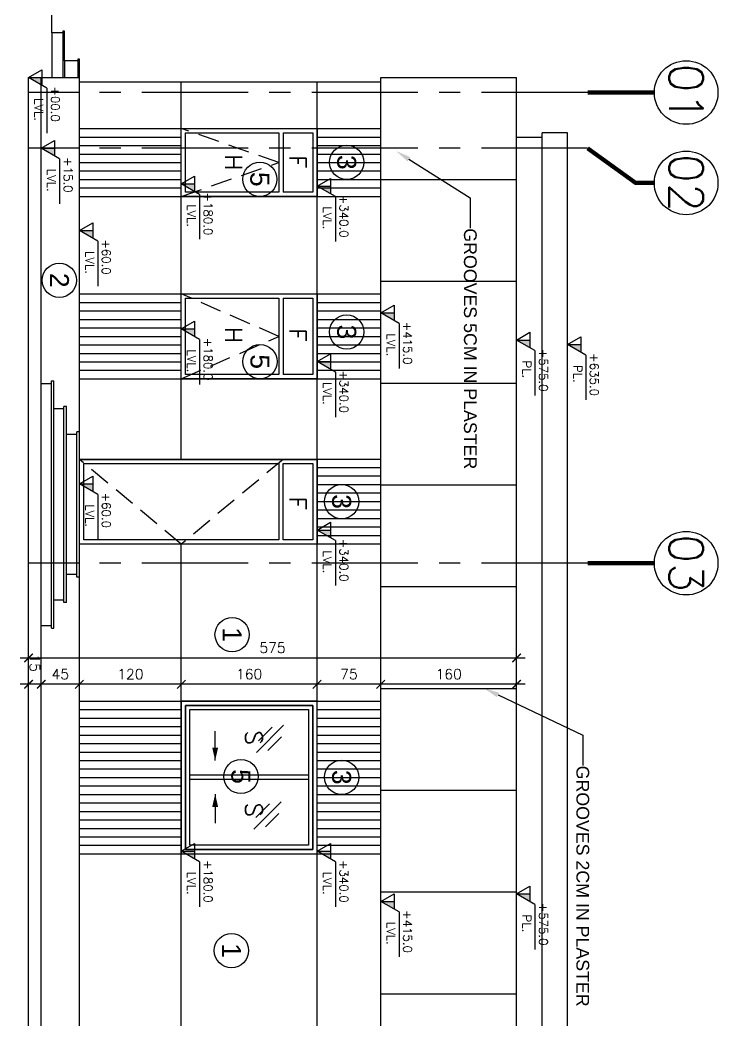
# Model space of a CAD drawing. Header units: centimetres. Extents: x -3287 to 4304, y -2406 to 3974.
# Drawn here: x -3287 to -2465, y 1601 to 2781 of the extents above; entities that cross this region are included whole.
import ezdxf
from ezdxf import colors
from ezdxf.entities.mleader import LeaderData, LeaderLine
from ezdxf.enums import TextEntityAlignment as Align
from ezdxf.math import Vec2, Vec3

# ---------------------------------------------------------------- set-up
doc = ezdxf.new("R2010")
doc.units = ezdxf.units.CM
doc.header["$LTSCALE"] = 100
doc.header["$MEASUREMENT"] = 0
doc.header["$PDMODE"] = 35
doc.linetypes.add('GRID$0$XREF GRID$0$GRIDS$0$CENTER', pattern=[2, 1.25, -0.25, 0.25, -0.25])
doc.linetypes.add('HIDDEN', pattern=[0.375, 0.25, -0.125])
for name, color, linetype in [('ARROW INDICATOR', 4, 'Continuous'), ('DIM-IN', 1, 'Continuous'), ('ELEVATION', 1, 'Continuous'), ('HATCH', 8, 'Continuous'), ('LVL', 2, 'Continuous'), ('STAIRS', 4, 'Continuous'), ('TEXT', 3, 'Continuous'), ('WALL-01', 7, 'Continuous'), ('WALL-02', 3, 'Continuous'), ('WALL-03', 2, 'Continuous'), ('WINDOW', 1, 'Continuous'), ('WINDOWS', 1, 'Continuous'), ('XREF GRID', 11, 'GRID$0$XREF GRID$0$GRIDS$0$CENTER')]:
    doc.layers.add(name, color=color, linetype=linetype)
doc.styles.add('$0$ROMANS', font='romans')
doc.styles.add('ART', font='arial.ttf')
doc.styles.add('ART-PS-1', font='arial.ttf', dxfattribs={"height": 20})
doc.styles.add('DIMA', font='romans.shx', dxfattribs={"width": 0.8})
doc.styles.add('GRID$0$XREF GRID$0$GRIDS$0$18', font='romans.shx', dxfattribs={"width": 0.85, "height": 15})
doc.styles.add('ROMANS', font='romans')
doc.dimstyles.new('AS-17-100', dxfattribs={"dimtxt": 12, "dimasz": 10, "dimexe": 10, "dimexo": 10, "dimgap": 6, "dimtad": 1, "dimtoh": 1, "dimdec": 0, "dimdsep": 46, "dimtxsty": 'ROMANS', "dimblk1": 'ARCHTICK', "dimblk2": 'ARCHTICK', "dimsah": 1, "dimcen": 25, "dimdle": 10, "dimclrd": 1, "dimclre": 1, "dimclrt": 2, "dimadec": 0, "dimazin": 0, "dimtfac": 1, "dimtdec": 0, "dimtofl": 0, "dimtmove": 2, "dimatfit": 3, "dimldrblk": 'ARCHTICK', "dimfxl": 1, "dimtolj": 1, "dimtzin": 0, "dimarcsym": 0})

# ---------------------------------------------------------------- blocks, each defined once
blk = doc.blocks.new('W03')
at = {"layer": 'WINDOW', "color": 8}
for p, q in [((-1782.2, -661.4, 0), (-1750.1, -693.4, 0)), ((-1752.5, -679.8, 0), (-1768.6, -663.8, 0)), ((-1691.9, -664.4, 0), (-1659.8, -696.5, 0)), ((-1662.3, -682.8, 0), (-1678.3, -666.8, 0)), ((-1779.8, -675, 0), (-1763.8, -691, 0)), ((-1689.5, -678, 0), (-1673.5, -694.1, 0))]:
    blk.add_line(p, q, dxfattribs=at)
at = {"layer": 'WINDOWS', "linetype": 'ByBlock', "elevation": 0}
for points in [[(-1810.7, -781.9), (-1630.7, -781.9), (-1630.7, -621.9), (-1810.7, -621.9)], [(-1805.7, -776.9), (-1635.7, -776.9), (-1635.7, -626.9), (-1805.7, -626.9)], [(-1805.7, -626.9), (-1635.7, -626.9), (-1635.7, -776.9), (-1805.7, -776.9)], [(-1800.7, -631.9), (-1640.7, -631.9), (-1640.7, -771.9), (-1800.7, -771.9)]]:
    blk.add_lwpolyline(points, close=True, dxfattribs=at)
for points in [[(-1723.2, -631.9), (-1723.2, -771.9)], [(-1718.2, -631.9), (-1718.2, -771.9)]]:
    blk.add_lwpolyline(points, dxfattribs=at)
blk = doc.blocks.new('W04')
at = {"layer": 'WINDOWS', "elevation": 0}
for points in [[(-1415.4, -51.9), (-1415.4, -11.9), (-1335.4, -11.9), (-1335.4, -51.9)], [(-1410.4, -51.9), (-1410.4, -16.9), (-1340.4, -16.9), (-1340.4, -51.9)], [(-1335.4, -51.9), (-1335.4, -171.9), (-1415.4, -171.9), (-1415.4, -51.9)], [(-1410.4, -51.9), (-1340.4, -51.9)]]:
    blk.add_lwpolyline(points, dxfattribs=at)
blk.add_lwpolyline([(-1410.4, -56.9), (-1340.4, -56.9), (-1340.4, -166.9), (-1410.4, -166.9)], close=True, dxfattribs=at)
blk = doc.blocks.new('LEVEL- ELEV-1')
blk.add_hatch(color=256).paths.add_polyline_path([(0.16, 0.277), (0, 0.277), (0, 0)])
for p, q in [((0, 0), (-0.16, 0.277)), ((-0.16, 0.277), (0.16, 0.277)), ((0.22, 0.381), (0, 0)), ((0, 0), (0, 0.277)), ((0.22, 0.381), (1.155, 0.381))]:
    blk.add_line(p, q)
blk = doc.blocks.new('LEVEL- ELEV')
at = {"xscale": 0.8999999999999986, "yscale": 0.8999999999999986, "zscale": 0.8999999999999986}
blk.add_blockref('LEVEL- ELEV-1', (0, 0), dxfattribs=at)
at = {"style": 'DIMA'}
for tag, p in [('+XX.XX', (0.156, 0.421)), ('FFL.', (0.383, 0.11))]:
    blk.add_attdef(tag, p, '', height=0.162, dxfattribs=at)
blk = doc.blocks.new('A$C1f89f3c6')
at = {"layer": 'ARROW INDICATOR'}
blk.add_lwpolyline([(0, -17.2), (0, 17.2)], dxfattribs=at)
blk.add_lwpolyline([(0, -17.2), (0, 17.2)], dxfattribs=at)
blk.add_lwpolyline([(0, -1.9, 7, 0, 0), (0, -17.2, 0, 0, 0)], format="xyseb", dxfattribs=at)
blk = doc.blocks.new('ALW022')
at = {"layer": 'WINDOWS'}
for p, q in [((1475.3, 449.2, 0), (1565.3, 449.2, 0)), ((1475.3, 444.2, 0), (1565.3, 444.2, 0))]:
    blk.add_line(p, q, dxfattribs=at)
blk.add_lwpolyline([(1470.3, 489.2), (1570.3, 489.2), (1570.3, 329.2), (1470.3, 329.2)], close=True, dxfattribs=at)
for points in [[(1475.3, 449.2), (1475.3, 484.2), (1565.3, 484.2), (1565.3, 449.2)], [(1565.3, 444.2), (1565.3, 334.2), (1475.3, 334.2), (1475.3, 444.2)]]:
    blk.add_lwpolyline(points, dxfattribs=at)
at = {"layer": 'WINDOWS', "color": 8, "linetype": 'HIDDEN'}
blk.add_lwpolyline([(1570.3, 329.2), (1520.3, 444.2), (1470.3, 329.2)], dxfattribs=at)
blk = doc.blocks.new('_ARCHTICK')
at = {"color": 0, "linetype": 'ByBlock', "const_width": 0.15}
blk.add_lwpolyline([(-0.5, -0.5), (0.5, 0.5)], dxfattribs=at)
blk = doc.blocks.new('*D61')
at = {"layer": 'Defpoints', "color": 0, "transparency": 16777216}
for p in [(-2862.3, 1997.8), (-2862.3, 1997.8), (-2702.3, 1997.8, 0)]:
    blk.add_point(p, dxfattribs=at)
at = {"layer": 'DIM-IN', "color": 1, "lineweight": -2, "transparency": 16777216}
blk.add_line((-2692.3, 1997.8), (-2872.3, 1997.8), dxfattribs=at)
at = {"layer": 'DIM-IN', "color": 1, "lineweight": -2, "transparency": 16777216, "xscale": 10, "yscale": 10, "zscale": 10, "rotation": 180}
blk.add_blockref('_ARCHTICK', (-2862.3, 1997.8), dxfattribs=at)
at = {"layer": 'DIM-IN', "color": 1, "lineweight": -2, "transparency": 16777216, "xscale": 10, "yscale": 10, "zscale": 10}
blk.add_blockref('_ARCHTICK', (-2702.3, 1997.8), dxfattribs=at)
at = {"layer": 'DIM-IN', "color": 2, "transparency": 16777216, "insert": (-2782.3, 2009.8), "char_height": 12, "attachment_point": 5, "style": 'ROMANS'}
blk.add_mtext('\\A1;160', dxfattribs=at)
blk = doc.blocks.new('*D62')
at = {"layer": 'Defpoints', "color": 0, "transparency": 16777216}
for p in [(-2937.3, 1997.8), (-2862.3, 1997.8), (-2937.3, 1978)]:
    blk.add_point(p, dxfattribs=at)
at = {"layer": 'DIM-IN', "color": 1, "lineweight": -2, "transparency": 16777216}
for p, q in [((-2937.3, 1988), (-2937.3, 2007.8)), ((-2852.3, 1997.8), (-2947.3, 1997.8))]:
    blk.add_line(p, q, dxfattribs=at)
at = {"layer": 'DIM-IN', "color": 1, "lineweight": -2, "transparency": 16777216, "xscale": 10, "yscale": 10, "zscale": 10, "rotation": 180}
blk.add_blockref('_ARCHTICK', (-2937.3, 1997.8), dxfattribs=at)
at = {"layer": 'DIM-IN', "color": 1, "lineweight": -2, "transparency": 16777216, "xscale": 10, "yscale": 10, "zscale": 10}
blk.add_blockref('_ARCHTICK', (-2862.3, 1997.8), dxfattribs=at)
at = {"layer": 'DIM-IN', "color": 2, "transparency": 16777216, "insert": (-2899.8, 2009.8), "char_height": 12, "attachment_point": 5, "style": 'ROMANS'}
blk.add_mtext('\\A1;75', dxfattribs=at)
blk = doc.blocks.new('*D63')
at = {"layer": 'Defpoints', "color": 0, "transparency": 16777216}
for p in [(-3097.3, 1997.8), (-3097.3, 1978.1), (-2937.3, 1978)]:
    blk.add_point(p, dxfattribs=at)
at = {"layer": 'DIM-IN', "color": 1, "lineweight": -2, "transparency": 16777216}
for p, q in [((-3097.3, 1988.1), (-3097.3, 2007.8)), ((-2937.3, 1988), (-2937.3, 2007.8)), ((-2927.3, 1997.8), (-3107.3, 1997.8))]:
    blk.add_line(p, q, dxfattribs=at)
at = {"layer": 'DIM-IN', "color": 1, "lineweight": -2, "transparency": 16777216, "xscale": 10, "yscale": 10, "zscale": 10, "rotation": 180}
blk.add_blockref('_ARCHTICK', (-3097.3, 1997.8), dxfattribs=at)
at = {"layer": 'DIM-IN', "color": 1, "lineweight": -2, "transparency": 16777216, "xscale": 10, "yscale": 10, "zscale": 10}
blk.add_blockref('_ARCHTICK', (-2937.3, 1997.8), dxfattribs=at)
at = {"layer": 'DIM-IN', "color": 2, "transparency": 16777216, "insert": (-3017.3, 2009.8), "char_height": 12, "attachment_point": 5, "style": 'ROMANS'}
blk.add_mtext('\\A1;160', dxfattribs=at)
blk = doc.blocks.new('*D64')
at = {"layer": 'Defpoints', "color": 0, "transparency": 16777216}
for p in [(-3217.3, 1997.8), (-3217.3, 1978), (-3097.3, 1978.1)]:
    blk.add_point(p, dxfattribs=at)
at = {"layer": 'DIM-IN', "color": 1, "lineweight": -2, "transparency": 16777216}
for p, q in [((-3217.3, 1988), (-3217.3, 2007.8)), ((-3097.3, 1988.1), (-3097.3, 2007.8)), ((-3087.3, 1997.8), (-3227.3, 1997.8))]:
    blk.add_line(p, q, dxfattribs=at)
at = {"layer": 'DIM-IN', "color": 1, "lineweight": -2, "transparency": 16777216, "xscale": 10, "yscale": 10, "zscale": 10, "rotation": 180}
blk.add_blockref('_ARCHTICK', (-3217.3, 1997.8), dxfattribs=at)
at = {"layer": 'DIM-IN', "color": 1, "lineweight": -2, "transparency": 16777216, "xscale": 10, "yscale": 10, "zscale": 10}
blk.add_blockref('_ARCHTICK', (-3097.3, 1997.8), dxfattribs=at)
at = {"layer": 'DIM-IN', "color": 2, "transparency": 16777216, "insert": (-3157.3, 2009.8), "char_height": 12, "attachment_point": 5, "style": 'ROMANS'}
blk.add_mtext('\\A1;120', dxfattribs=at)
blk = doc.blocks.new('*D65')
at = {"layer": 'Defpoints', "color": 0, "transparency": 16777216}
for p in [(-3262.3, 1997.8), (-3217.3, 1978), (-3262.3, 1944.1)]:
    blk.add_point(p, dxfattribs=at)
at = {"layer": 'DIM-IN', "color": 1, "lineweight": -2, "transparency": 16777216}
for p, q in [((-3262.3, 1954.1), (-3262.3, 2007.8)), ((-3217.3, 1988), (-3217.3, 2007.8)), ((-3207.3, 1997.8), (-3272.3, 1997.8))]:
    blk.add_line(p, q, dxfattribs=at)
at = {"layer": 'DIM-IN', "color": 1, "lineweight": -2, "transparency": 16777216, "xscale": 10, "yscale": 10, "zscale": 10, "rotation": 180}
blk.add_blockref('_ARCHTICK', (-3262.3, 1997.8), dxfattribs=at)
at = {"layer": 'DIM-IN', "color": 1, "lineweight": -2, "transparency": 16777216, "xscale": 10, "yscale": 10, "zscale": 10}
blk.add_blockref('_ARCHTICK', (-3217.3, 1997.8), dxfattribs=at)
at = {"layer": 'DIM-IN', "color": 2, "transparency": 16777216, "insert": (-3239.8, 2009.8), "char_height": 12, "attachment_point": 5, "style": 'ROMANS'}
blk.add_mtext('\\A1;45', dxfattribs=at)
blk = doc.blocks.new('*D66')
at = {"layer": 'Defpoints', "color": 0, "transparency": 16777216}
for p in [(-3277.3, 1997.8), (-3277.3, 1944.1), (-3262.3, 1944.1)]:
    blk.add_point(p, dxfattribs=at)
at = {"layer": 'DIM-IN', "color": 1, "lineweight": -2, "transparency": 16777216}
for p, q in [((-3277.3, 1954.1), (-3277.3, 2007.8)), ((-3262.3, 1954.1), (-3262.3, 2007.8)), ((-3252.3, 1997.8), (-3287.3, 1997.8))]:
    blk.add_line(p, q, dxfattribs=at)
at = {"layer": 'DIM-IN', "color": 1, "lineweight": -2, "transparency": 16777216, "xscale": 10, "yscale": 10, "zscale": 10, "rotation": 180}
blk.add_blockref('_ARCHTICK', (-3277.3, 1997.8), dxfattribs=at)
at = {"layer": 'DIM-IN', "color": 1, "lineweight": -2, "transparency": 16777216, "xscale": 10, "yscale": 10, "zscale": 10}
blk.add_blockref('_ARCHTICK', (-3262.3, 1997.8), dxfattribs=at)
at = {"layer": 'DIM-IN', "color": 2, "transparency": 16777216, "insert": (-3269.8, 2022.8), "char_height": 12, "attachment_point": 5, "rotation": 270, "style": 'ROMANS'}
blk.add_mtext('\\A1;15', dxfattribs=at)
blk = doc.blocks.new('*D67')
at = {"layer": 'Defpoints', "color": 0, "transparency": 16777216}
for p in [(-2702.3, 2028.9), (-3277.3, 1997.8), (-2702.3, 1997.8, 0)]:
    blk.add_point(p, dxfattribs=at)
at = {"layer": 'DIM-IN', "color": 1, "lineweight": -2, "transparency": 16777216}
for p, q in [((-3277.3, 2007.8), (-3277.3, 2038.9)), ((-2702.3, 2007.8), (-2702.3, 2038.9)), ((-3287.3, 2028.9), (-2692.3, 2028.9))]:
    blk.add_line(p, q, dxfattribs=at)
at = {"layer": 'DIM-IN', "color": 1, "lineweight": -2, "transparency": 16777216, "xscale": 10, "yscale": 10, "zscale": 10, "rotation": 180}
blk.add_blockref('_ARCHTICK', (-3277.3, 2028.9), dxfattribs=at)
at = {"layer": 'DIM-IN', "color": 1, "lineweight": -2, "transparency": 16777216, "xscale": 10, "yscale": 10, "zscale": 10}
blk.add_blockref('_ARCHTICK', (-2702.3, 2028.9), dxfattribs=at)
at = {"layer": 'DIM-IN', "color": 2, "transparency": 16777216, "insert": (-2989.8, 2040.9), "char_height": 12, "attachment_point": 5, "style": 'ROMANS'}
blk.add_mtext('\\A1;575', dxfattribs=at)

msp = doc.modelspace()

# ---------------------------------------------------------------- linework, layer by layer
at = {"layer": 'ELEVATION'}
for centre in [(-2902.4, 2613.2), (-3004.8, 2593.2, 0), (-3240.9, 2474.2), (-2902.4, 2413.2), (-3004.6, 2378.2, 0), (-2908.4, 2213.2), (-3037.4, 2056.4), (-3027.1, 1889.1, 0), (-2908.4, 1888.2), (-3038.2, 1683.9)]:
    msp.add_circle(centre, 20.2, dxfattribs=at)
at = {"layer": 'HATCH', "linetype": 'ByBlock'}
for p, q in [((-3097.3, 2653), (-3097.3, 2708)), ((-2937.3, 2653), (-2937.3, 2708)), ((-2862.3, 2593), (-2702.3, 2593, 0)), ((-3097.3, 2458), (-3097.3, 2573)), ((-2937.3, 2458), (-2937.3, 2573)), ((-2862.3, 2473), (-2702.3, 2473, 0)), ((-3097.3, 2263), (-3097.3, 2358)), ((-2937.3, 2263, 0), (-2937.3, 2358, 0)), ((-2862.3, 2353), (-2702.3, 2353, 0)), ((-2862.3, 2233), (-2702.3, 2233, 0)), ((-3097.3, 1978.1), (-3097.3, 2163)), ((-2937.3, 1978.1), (-2937.3, 2163)), ((-2862.3, 2113), (-2702.3, 2113, 0)), ((-2862.3, 1993), (-2702.3, 1993, 0)), ((-2862.3, 1873), (-2702.3, 1873, 0)), ((-3097.3, 1582.7), (-3097.3, 1798.1)), ((-2937.3, 1582.7), (-2937.3, 1798.1)), ((-2862.3, 1753), (-2702.3, 1753, 0)), ((-2862.3, 1633), (-2702.3, 1633, 0))]:
    msp.add_line(p, q, dxfattribs=at)
at = {"layer": 'STAIRS'}
for p, q in [((-3262.3, 2352.5), (-3250.3, 2352.5)), ((-3250.3, 2355.5), (-3247.3, 2355.5)), ((-3250.3, 2064.1), (-3250.3, 2355.5)), ((-3247.3, 2064.1), (-3247.3, 2355.5)), ((-3232.5, 2325.5), (-3235.5, 2325.5)), ((-3235.5, 2094.1), (-3235.5, 2325.5)), ((-3232.5, 2094.1), (-3232.5, 2325.5)), ((-3235.5, 2322.5), (-3247.3, 2322.5)), ((-3220.3, 2292.5), (-3232.5, 2292.5)), ((-3217.3, 2295.5), (-3220.3, 2295.5)), ((-3220.3, 2124.1), (-3220.3, 2295.5)), ((-3220.3, 2127.1), (-3232.5, 2127.1)), ((-3217.3, 2124.1), (-3220.3, 2124.1)), ((-3235.5, 2097.1), (-3247.3, 2097.1)), ((-3232.5, 2094.1), (-3235.5, 2094.1)), ((-3262.3, 2067.1), (-3250.3, 2067.1)), ((-3250.3, 2064.1), (-3247.3, 2064.1))]:
    msp.add_line(p, q, dxfattribs=at)
at = {"layer": 'WALL-01', "color": 8}
for p, q in [((-3249.8, 2766), (-3249.8, 2713)), ((-3236.8, 2766), (-3236.8, 2713)), ((-3234.8, 2733), (-3234.8, 2713)), ((-3219.3, 2733), (-3219.3, 2713)), ((-2672.3, 758), (-2672.3, 2648)), ((-2642.3, 2648), (-2672.3, 2648)), ((-2642.3, 758), (-2642.3, 2648)), ((-2702.3, 2643, 0), (-2672.3, 2643))]:
    msp.add_line(p, q, dxfattribs=at)
at = {"layer": 'WALL-01'}
for p, q in [((-3277.3, 793), (-3277.3, 2713)), ((-3277.3, 2713), (-3217.3, 2713)), ((-3262.3, 793), (-3262.3, 2713)), ((-3217.3, 793), (-3217.3, 2713)), ((-3217.3, 2708), (-2862.3, 2708)), ((-2862.3, 793), (-2862.3, 2713)), ((-2862.3, 2713), (-2702.3, 2713, 0)), ((-2702.3, 793, 0), (-2702.3, 2713, 0))]:
    msp.add_line(p, q, dxfattribs=at)
at = {"layer": 'WALL-01', "color": 8}
msp.add_lwpolyline([(-3217.3, 2713), (-3217.3, 2735), (-3219.3, 2735), (-3219.3, 2733), (-3234.8, 2733), (-3234.8, 2768), (-3236.8, 2768), (-3236.8, 2766), (-3249.8, 2766), (-3249.8, 2795.9)], dxfattribs=at)
at = {"layer": 'WALL-02'}
for p, q in [((-3217.3, 2653), (-2862.3, 2653)), ((-3217.3, 2573), (-2862.3, 2573)), ((-3217.3, 2458), (-2862.3, 2458)), ((-3217.3, 2358), (-2862.3, 2358)), ((-2862.3, 2263), (-3217.3, 2263)), ((-2862.3, 2163), (-3217.3, 2163)), ((-3217.3, 1978), (-2862.3, 1978)), ((-3217.3, 1798), (-2862.3, 1798))]:
    msp.add_line(p, q, dxfattribs=at)
at = {"layer": 'WALL-03'}
for p, q in [((-3217.3, 2653), (-3097.3, 2653)), ((-3097.3, 2573, 0), (-3097.3, 2653, 0)), ((-2937.3, 2573, 0), (-2937.3, 2653, 0)), ((-3217.3, 2643), (-3097.3, 2643)), ((-3217.3, 2633), (-3097.3, 2633)), ((-2937.3, 2643), (-2862.3, 2643)), ((-2937.3, 2633), (-2862.3, 2633)), ((-3217.3, 2623), (-3097.3, 2623)), ((-2937.3, 2623), (-2862.3, 2623)), ((-3217.3, 2613), (-3097.3, 2613)), ((-2937.3, 2613), (-2862.3, 2613)), ((-3217.3, 2603), (-3097.3, 2603)), ((-2937.3, 2603), (-2862.3, 2603)), ((-3217.3, 2593), (-3097.3, 2593)), ((-2937.3, 2593), (-2862.3, 2593)), ((-3217.3, 2583), (-3097.3, 2583)), ((-3217.3, 2573), (-3097.3, 2573)), ((-2937.3, 2583), (-2862.3, 2583)), ((-3097.3, 2358, 0), (-3097.3, 2458, 0)), ((-2937.3, 2358, 0), (-2937.3, 2458, 0)), ((-3217.3, 2448), (-3097.3, 2448)), ((-2937.3, 2448), (-2862.3, 2448)), ((-3217.3, 2438), (-3097.3, 2438)), ((-2937.3, 2438), (-2862.3, 2438)), ((-3217.3, 2428), (-3097.3, 2428)), ((-2937.3, 2428), (-2862.3, 2428)), ((-3217.3, 2418), (-3097.3, 2418)), ((-3217.3, 2408), (-3097.3, 2408)), ((-2937.3, 2418), (-2862.3, 2418)), ((-2937.3, 2408), (-2862.3, 2408)), ((-3217.3, 2398), (-3097.3, 2398)), ((-2937.3, 2398), (-2862.3, 2398)), ((-3217.3, 2388), (-3097.3, 2388)), ((-2937.3, 2388), (-2862.3, 2388)), ((-3217.3, 2378), (-3097.3, 2378)), ((-2937.3, 2378), (-2862.3, 2378)), ((-3217.3, 2368), (-3097.3, 2368)), ((-2937.3, 2368), (-2862.3, 2368)), ((-2937.3, 2163, 0), (-2937.3, 2263, 0)), ((-2862.3, 2253), (-2937.3, 2253)), ((-2862.3, 2243), (-2937.3, 2243)), ((-2862.3, 2233), (-2937.3, 2233)), ((-2862.3, 2223), (-2937.3, 2223)), ((-2862.3, 2213), (-2937.3, 2213)), ((-2862.3, 2203), (-2937.3, 2203)), ((-2862.3, 2193), (-2937.3, 2193)), ((-2862.3, 2183), (-2937.3, 2183)), ((-2862.3, 2173), (-2937.3, 2173)), ((-3097.3, 1798, 0), (-3097.3, 1978, 0)), ((-2937.3, 1798, 0), (-2937.3, 1978, 0)), ((-3217.3, 1968), (-3097.3, 1968)), ((-2937.3, 1968), (-2862.3, 1968)), ((-3217.3, 1958), (-3097.3, 1958)), ((-3217.3, 1948), (-3097.3, 1948)), ((-2937.3, 1958), (-2862.3, 1958)), ((-2937.3, 1948), (-2862.3, 1948)), ((-3217.3, 1938), (-3097.3, 1938)), ((-2937.3, 1938), (-2862.3, 1938)), ((-3217.3, 1928), (-3097.3, 1928)), ((-2937.3, 1928), (-2862.3, 1928)), ((-3217.3, 1918), (-3097.3, 1918)), ((-2937.3, 1918), (-2862.3, 1918)), ((-3217.3, 1908), (-3097.3, 1908)), ((-2937.3, 1908), (-2862.3, 1908)), ((-3217.3, 1898), (-3097.3, 1898)), ((-2937.3, 1898), (-2862.3, 1898)), ((-3217.3, 1888), (-3097.3, 1888)), ((-3217.3, 1878), (-3097.3, 1878)), ((-2937.3, 1888), (-2862.3, 1888)), ((-2937.3, 1878), (-2862.3, 1878)), ((-3217.3, 1868), (-3097.3, 1868)), ((-2937.3, 1868), (-2862.3, 1868)), ((-3217.3, 1858), (-3097.3, 1858)), ((-2937.3, 1858), (-2862.3, 1858)), ((-3217.3, 1848), (-3097.3, 1848)), ((-2937.3, 1848), (-2862.3, 1848)), ((-3217.3, 1838), (-3097.3, 1838)), ((-2937.3, 1838), (-2862.3, 1838)), ((-3217.3, 1828), (-3097.3, 1828)), ((-3217.3, 1818), (-3097.3, 1818)), ((-2937.3, 1828), (-2862.3, 1828)), ((-2937.3, 1818), (-2862.3, 1818)), ((-3217.3, 1808), (-3097.3, 1808)), ((-2937.3, 1808), (-2862.3, 1808))]:
    msp.add_line(p, q, dxfattribs=at)
at = {"layer": 'WINDOWS'}
for p, q in [((-2982.3, 2258, 0), (-2982.3, 2168, 0)), ((-2977.3, 2168, 0), (-2977.3, 2258, 0)), ((-2937.3, 2263, 0), (-2937.3, 2163))]:
    msp.add_line(p, q, dxfattribs=at)
at = {"layer": 'WINDOWS', "color": 8, "linetype": 'HIDDEN'}
msp.add_lwpolyline([(-3097.3, 2573), (-2982.3, 2613), (-3097.3, 2653)], dxfattribs=at)
at = {"layer": 'WINDOWS', "elevation": 0}
for points in [[(-2937.3, 2163), (-3217.3, 2163), (-3217.3, 2263), (-2937.3, 2263)], [(-2982.3, 2168), (-3212.3, 2168), (-3212.3, 2258), (-2982.3, 2258)], [(-2977.3, 2258), (-2942.3, 2258), (-2942.3, 2168), (-2977.3, 2168)]]:
    msp.add_lwpolyline(points, dxfattribs=at)
at = {"layer": 'WINDOWS', "color": 8, "linetype": 'HIDDEN', "elevation": 0}
msp.add_lwpolyline([(-2977.3, 2263), (-3097.3, 2163), (-3217.3, 2263)], dxfattribs=at)
at = {"layer": 'XREF GRID'}
for p, q in [((-2618.6, 2695.5), (-3277.3, 2695.5)), ((-2618.6, 2629.7), (-3277.3, 2629.7)), ((-2618.6, 2140.6), (-3277.3, 2140.6))]:
    msp.add_line(p, q, dxfattribs=at)
at = {"layer": 'XREF GRID', "color": 3, "linetype": 'Continuous', "const_width": 5}
for points in [[(-2618.6, 2695.5), (-2540, 2695.5)], [(-2618.6, 2629.7), (-2562, 2588.9), (-2540, 2588.9)], [(-2618.6, 2140.6), (-2540, 2140.6)]]:
    msp.add_lwpolyline(points, dxfattribs=at)
at = {"layer": 'XREF GRID', "color": 3, "linetype": 'Continuous'}
for centre in [(-2502.5, 2695.5), (-2502.5, 2588.9), (-2502.5, 2140.6)]:
    msp.add_circle(centre, 37.5, dxfattribs=at)

# ---------------------------------------------------------------- block references
at = {"layer": 'LVL', "ltscale": 0.5, "extrusion": (0, 0, -1)}
ref = msp.add_blockref('LEVEL- ELEV', (3277.3, 2713), dxfattribs=dict(at, xscale=-63.00479306199131, yscale=63.00479304976771, zscale=63.00479306199122, rotation=90))
ref.add_attrib('FFL.', 'LVL.', (3270.3, 2688.8), dxfattribs={"layer": '0', "extrusion": (0, 0, -1), "height": 10.15, "rotation": 90, "style": 'DIMA', "text_generation_flag": 2})
ref.add_attrib('+XX.XX', '+00.0', (3250.8, 2702.7), dxfattribs={"layer": '0', "extrusion": (0, 0, -1), "height": 10.15, "rotation": 90, "style": 'DIMA', "text_generation_flag": 2})
ref = msp.add_blockref('LEVEL- ELEV', (3262.3, 2629.7), dxfattribs=dict(at, xscale=-63.00479306199131, yscale=63.00479304976771, zscale=63.00479306199122, rotation=90))
ref.add_attrib('FFL.', 'LVL.', (3255.3, 2605.5), dxfattribs={"layer": '0', "extrusion": (0, 0, -1), "height": 10.15, "rotation": 90, "style": 'DIMA', "text_generation_flag": 2})
ref.add_attrib('+XX.XX', '+15.0', (3235.8, 2619.3), dxfattribs={"layer": '0', "extrusion": (0, 0, -1), "height": 10.15, "rotation": 90, "style": 'DIMA', "text_generation_flag": 2})
ref = msp.add_blockref('LEVEL- ELEV', (3097.3, 2587.9, 0), dxfattribs=dict(at, xscale=-63.00479306199131, yscale=63.00479304976771, zscale=63.00479306199122, rotation=90))
ref.add_attrib('FFL.', 'LVL.', (3090.3, 2563.8, 0), dxfattribs={"layer": '0', "extrusion": (0, 0, -1), "height": 10.15, "rotation": 90, "style": 'DIMA', "text_generation_flag": 2})
ref.add_attrib('+XX.XX', '+180.0', (3070.8, 2577.6, 0), dxfattribs={"layer": '0', "extrusion": (0, 0, -1), "height": 10.15, "rotation": 90, "style": 'DIMA', "text_generation_flag": 2})
ref = msp.add_blockref('LEVEL- ELEV', (2937.3, 2585.2, 0), dxfattribs=dict(at, xscale=-63.00479306199131, yscale=63.00479304976771, zscale=63.00479306199122, rotation=90))
ref.add_attrib('FFL.', 'LVL.', (2930.3, 2561.1, 0), dxfattribs={"layer": '0', "extrusion": (0, 0, -1), "height": 10.15, "rotation": 90, "style": 'DIMA', "text_generation_flag": 2})
ref.add_attrib('+XX.XX', '+340.0', (2910.8, 2574.9, 0), dxfattribs={"layer": '0', "extrusion": (0, 0, -1), "height": 10.15, "rotation": 90, "style": 'DIMA', "text_generation_flag": 2})
ref = msp.add_blockref('LEVEL- ELEV', (3217.3, 2532.8), dxfattribs=dict(at, xscale=-63.00479306199131, yscale=63.00479304976771, zscale=63.00479306199122, rotation=90))
ref.add_attrib('FFL.', 'LVL.', (3210.3, 2508.6), dxfattribs={"layer": '0', "extrusion": (0, 0, -1), "height": 10.15, "rotation": 90, "style": 'DIMA', "text_generation_flag": 2})
ref.add_attrib('+XX.XX', '+60.0', (3190.8, 2522.5), dxfattribs={"layer": '0', "extrusion": (0, 0, -1), "height": 10.15, "rotation": 90, "style": 'DIMA', "text_generation_flag": 2})
ref = msp.add_blockref('LEVEL- ELEV', (2862.3, 2435.7), dxfattribs=dict(at, xscale=-63.00479306199131, yscale=63.00479304976771, zscale=63.00479306199122, rotation=90))
ref.add_attrib('FFL.', 'LVL.', (2855.3, 2411.5), dxfattribs={"layer": '0', "extrusion": (0, 0, -1), "height": 10.15, "rotation": 90, "style": 'DIMA', "text_generation_flag": 2})
ref.add_attrib('+XX.XX', '+415.0', (2835.8, 2425.3), dxfattribs={"layer": '0', "extrusion": (0, 0, -1), "height": 10.15, "rotation": 90, "style": 'DIMA', "text_generation_flag": 2})
ref = msp.add_blockref('LEVEL- ELEV', (3097.3, 2416.8, 0), dxfattribs=dict(at, xscale=-63.00479306199131, yscale=63.00479304976771, zscale=63.00479306199122, rotation=90))
ref.add_attrib('FFL.', 'LVL.', (3090.3, 2392.6, 0), dxfattribs={"layer": '0', "extrusion": (0, 0, -1), "height": 10.15, "rotation": 90, "style": 'DIMA', "text_generation_flag": 2})
ref.add_attrib('+XX.XX', '+180.0', (3070.8, 2406.5, 0), dxfattribs={"layer": '0', "extrusion": (0, 0, -1), "height": 10.15, "rotation": 90, "style": 'DIMA', "text_generation_flag": 2})
ref = msp.add_blockref('LEVEL- ELEV', (2702.3, 2403.7, 0), dxfattribs=dict(at, xscale=-63.00479306199131, yscale=63.00479304976771, zscale=63.00479306199122, rotation=90))
ref.add_attrib('FFL.', 'PL.', (2695.3, 2379.6, 0), dxfattribs={"layer": '0', "extrusion": (0, 0, -1), "height": 10.15, "rotation": 90, "style": 'DIMA', "text_generation_flag": 2})
ref.add_attrib('+XX.XX', '+575.0', (2675.8, 2393.4, 0), dxfattribs={"layer": '0', "extrusion": (0, 0, -1), "height": 10.15, "rotation": 90, "style": 'DIMA', "text_generation_flag": 2})
ref = msp.add_blockref('LEVEL- ELEV', (2642.3, 2398.5), dxfattribs=dict(at, xscale=-63.00479306199131, yscale=63.00479304976771, zscale=63.00479306199122, rotation=90))
ref.add_attrib('FFL.', 'PL.', (2635.3, 2374.3), dxfattribs={"layer": '0', "extrusion": (0, 0, -1), "height": 10.15, "rotation": 90, "style": 'DIMA', "text_generation_flag": 2})
ref.add_attrib('+XX.XX', '+635.0', (2615.8, 2388.2), dxfattribs={"layer": '0', "extrusion": (0, 0, -1), "height": 10.15, "rotation": 90, "style": 'DIMA', "text_generation_flag": 2})
ref = msp.add_blockref('LEVEL- ELEV', (2937.3, 2378.4, 0), dxfattribs=dict(at, xscale=-63.00479306199131, yscale=63.00479304976771, zscale=63.00479306199122, rotation=90))
ref.add_attrib('FFL.', 'LVL.', (2930.3, 2354.3, 0), dxfattribs={"layer": '0', "extrusion": (0, 0, -1), "height": 10.15, "rotation": 90, "style": 'DIMA', "text_generation_flag": 2})
ref.add_attrib('+XX.XX', '+340.0', (2910.8, 2368.1, 0), dxfattribs={"layer": '0', "extrusion": (0, 0, -1), "height": 10.15, "rotation": 90, "style": 'DIMA', "text_generation_flag": 2})
ref = msp.add_blockref('LEVEL- ELEV', (3217.3, 2234.2), dxfattribs=dict(at, xscale=-63.00479306199131, yscale=63.00479304976771, zscale=63.00479306199122, rotation=90))
ref.add_attrib('FFL.', 'LVL.', (3210.3, 2210.1), dxfattribs={"layer": '0', "extrusion": (0, 0, -1), "height": 10.15, "rotation": 90, "style": 'DIMA', "text_generation_flag": 2})
ref.add_attrib('+XX.XX', '+60.0', (3190.8, 2223.9), dxfattribs={"layer": '0', "extrusion": (0, 0, -1), "height": 10.15, "rotation": 90, "style": 'DIMA', "text_generation_flag": 2})
ref = msp.add_blockref('LEVEL- ELEV', (2937.3, 2179.7, 0), dxfattribs=dict(at, xscale=-63.00479306199131, yscale=63.00479304976771, zscale=63.00479306199122, rotation=90))
ref.add_attrib('FFL.', 'LVL.', (2930.3, 2155.6, 0), dxfattribs={"layer": '0', "extrusion": (0, 0, -1), "height": 10.15, "rotation": 90, "style": 'DIMA', "text_generation_flag": 2})
ref.add_attrib('+XX.XX', '+340.0', (2910.8, 2169.4, 0), dxfattribs={"layer": '0', "extrusion": (0, 0, -1), "height": 10.15, "rotation": 90, "style": 'DIMA', "text_generation_flag": 2})
ref = msp.add_blockref('LEVEL- ELEV', (3097.3, 1801.1, 0), dxfattribs=dict(at, xscale=-63.00479306199131, yscale=63.00479304976771, zscale=63.00479306199122, rotation=90))
ref.add_attrib('FFL.', 'LVL.', (3090.3, 1776.9, 0), dxfattribs={"layer": '0', "extrusion": (0, 0, -1), "height": 10.15, "rotation": 90, "style": 'DIMA', "text_generation_flag": 2})
ref.add_attrib('+XX.XX', '+180.0', (3070.8, 1790.8, 0), dxfattribs={"layer": '0', "extrusion": (0, 0, -1), "height": 10.15, "rotation": 90, "style": 'DIMA', "text_generation_flag": 2})
ref = msp.add_blockref('LEVEL- ELEV', (2937.3, 1801.1, 0), dxfattribs=dict(at, xscale=-63.00479306199131, yscale=63.00479304976771, zscale=63.00479306199122, rotation=90))
ref.add_attrib('FFL.', 'LVL.', (2930.3, 1776.9, 0), dxfattribs={"layer": '0', "extrusion": (0, 0, -1), "height": 10.15, "rotation": 90, "style": 'DIMA', "text_generation_flag": 2})
ref.add_attrib('+XX.XX', '+340.0', (2910.8, 1790.8, 0), dxfattribs={"layer": '0', "extrusion": (0, 0, -1), "height": 10.15, "rotation": 90, "style": 'DIMA', "text_generation_flag": 2})
ref = msp.add_blockref('LEVEL- ELEV', (2702.3, 1750.6, 0), dxfattribs=dict(at, xscale=-63.00479306199131, yscale=63.00479304976771, zscale=63.00479306199122, rotation=90))
ref.add_attrib('FFL.', 'PL.', (2695.3, 1726.4, 0), dxfattribs={"layer": '0', "extrusion": (0, 0, -1), "height": 10.15, "rotation": 90, "style": 'DIMA', "text_generation_flag": 2})
ref.add_attrib('+XX.XX', '+575.0', (2675.8, 1740.3, 0), dxfattribs={"layer": '0', "extrusion": (0, 0, -1), "height": 10.15, "rotation": 90, "style": 'DIMA', "text_generation_flag": 2})
ref = msp.add_blockref('LEVEL- ELEV', (2862.3, 1741.9), dxfattribs=dict(at, xscale=-63.00479306199131, yscale=63.00479304976771, zscale=63.00479306199122, rotation=90))
ref.add_attrib('FFL.', 'LVL.', (2855.3, 1717.8), dxfattribs={"layer": '0', "extrusion": (0, 0, -1), "height": 10.15, "rotation": 90, "style": 'DIMA', "text_generation_flag": 2})
ref.add_attrib('+XX.XX', '+415.0', (2835.8, 1731.6), dxfattribs={"layer": '0', "extrusion": (0, 0, -1), "height": 10.15, "rotation": 90, "style": 'DIMA', "text_generation_flag": 2})
at = {"layer": 'WALL-01', "rotation": 270}
msp.add_blockref('W03', (-2315.4, 167.3), dxfattribs=at)
at = {"layer": 'WALL-01', "color": 3, "xscale": -1}
msp.add_blockref('A$C1f89f3c6', (-3057.4, 1925.2), dxfattribs=at)
at = {"layer": 'WALL-01', "color": 3, "rotation": 180}
msp.add_blockref('A$C1f89f3c6', (-3057.4, 1851.2), dxfattribs=at)
at = {"layer": 'WINDOWS', "rotation": 270}
for name, p in [('W04', (-2925.4, 1237.6, 0)), ('ALW022', (-3426.5, 3928.3))]:
    msp.add_blockref(name, p, dxfattribs=at)

# ---------------------------------------------------------------- texts
at = {"layer": 'ELEVATION', "style": 'ART-PS-1'}
for s, p in [('3', (-2902.4, 2613.2)), ('5', (-3004.8, 2593.2, 0)), ('2', (-3240.9, 2474.2)), ('3', (-2902.4, 2413.2)), ('5', (-3004.6, 2378.2, 0)), ('3', (-2908.4, 2213.2)), ('1', (-3037.4, 2056.4)), ('5', (-3027.1, 1889.1, 0)), ('3', (-2908.4, 1888.2)), ('1', (-3038.2, 1683.9))]:
    msp.add_text(s, height=22.4, rotation=270, dxfattribs=at).set_placement(p, align=Align.MIDDLE_CENTER)
at = {"layer": 'TEXT', "extrusion": (-4.35259e-09, 5.07189e-09, 1), "char_height": 20, "width": 20, "attachment_point": 2, "text_direction": (0, -1, 0), "style": '$0$ROMANS'}
for s, insert in [('H', (-3025.7, 2613.2, 0)), ('F', (-2950, 2614, 0)), ('H', (-3025.7, 2409.7, 0)), ('F', (-2950, 2409.7, 0)), ('F', (-2950, 2211.2, 0)), ('S', (-3001.7, 1934.8, 0)), ('S', (-3001.7, 1849.9, 0))]:
    msp.add_mtext(s, dxfattribs=dict(at, insert=insert))
at = {"layer": 'XREF GRID', "color": 4, "linetype": 'Continuous', "style": 'GRID$0$XREF GRID$0$GRIDS$0$18'}
for s, p in [('01', (-2502.5, 2695.5)), ('02', (-2502.5, 2588.9)), ('03', (-2502.5, 2140.6))]:
    msp.add_text(s, height=40, rotation=270, dxfattribs=at).set_placement(p, align=Align.MIDDLE)

# ---------------------------------------------------------------- dimensions: what is measured, and where the dimension line sits
at = {"layer": 'DIM-IN'}
for base, p1, p2, picture, middle in [((-2702.3, 2028.9), (-3277.3, 1997.8), (-2702.3, 1997.8, 0), '*D67', (-2989.8, 2040.9)), ((-3277.3, 1997.8), (-3262.3, 1944.1), (-3277.3, 1944.1), '*D66', (-3269.8, 2022.8)), ((-3262.3, 1997.8), (-3217.3, 1978), (-3262.3, 1944.1), '*D65', (-3239.8, 2009.8)), ((-3217.3, 1997.8), (-3097.3, 1978.1), (-3217.3, 1978), '*D64', (-3157.3, 2009.8)), ((-3097.3, 1997.8), (-2937.3, 1978), (-3097.3, 1978.1), '*D63', (-3017.3, 2009.8)), ((-2937.3, 1997.8), (-2862.3, 1997.8), (-2937.3, 1978), '*D62', (-2899.8, 2009.8)), ((-2862.3, 1997.8), (-2702.3, 1997.8, 0), (-2862.3, 1997.8), '*D61', (-2782.3, 2009.8))]:
    dim = msp.add_linear_dim(base=base, p1=p1, p2=p2, dimstyle='AS-17-100', dxfattribs=at)
    dim.commit()
    dim.dimension.update_dxf_attribs({"geometry": picture, "text_midpoint": middle})

# ---------------------------------------------------------------- leaders
at = {"layer": 'ARROW INDICATOR'}
ml = msp.add_multileader_mtext('Standard', dxfattribs=at)
ml.set_content('GROOVES 5CM IN PLASTER', color=256, style='ART')
ml.set_leader_properties()
ml.build(insert=Vec2(0, 0))
ml.multileader.update_dxf_attribs({"text_right_attachment_type": 6, "dogleg_length": 0.36, "arrow_head_size": 18})
ctx = ml.context
ctx.base_point, ctx.char_height, ctx.arrow_head_size, ctx.landing_gap_size, ctx.plane_origin, ctx.plane_x_axis, ctx.plane_y_axis = Vec3(-2756.9, 2535.4), 15, 18, 0.09, Vec3(-2844.3, 2626.5), Vec3(0, -1), Vec3(1, 0)
ctx.right_attachment = 6
notes = []
notes.append((ctx, [(0, (1, 1, 0), (-2756.9, 2571.2), (0, -1), 35.7, [(0, [(-2844.3, 2626.5)], 0, [])])]))
ctx.mtext.insert, ctx.mtext.text_direction, ctx.mtext.rotation, ctx.mtext.flow_direction = Vec3(-2749.3, 2535.4), Vec3(0, -1), 4.712389, 5
ml = msp.add_multileader_mtext('Standard', dxfattribs=at)
ml.set_content('GROOVES 2CM IN PLASTER', color=256, style='ART')
ml.set_leader_properties()
ml.build(insert=Vec2(0, 0))
ml.multileader.update_dxf_attribs({"text_right_attachment_type": 6, "dogleg_length": 0.36, "arrow_head_size": 18})
ctx = ml.context
ctx.base_point, ctx.char_height, ctx.arrow_head_size, ctx.landing_gap_size, ctx.plane_origin, ctx.plane_x_axis, ctx.plane_y_axis = Vec3(-2624.4, 1902), 15, 18, 0.09, Vec3(-2735.4, 1993), Vec3(0, -1), Vec3(1, 0)
ctx.right_attachment = 6
notes.append((ctx, [(0, (1, 1, 0), (-2624.4, 1937.7), (0, -1), 35.7, [(0, [(-2740.4, 1993)], 0, [])])]))
ctx.mtext.insert, ctx.mtext.text_direction, ctx.mtext.rotation, ctx.mtext.flow_direction = Vec3(-2616.8, 1901.9), Vec3(0, -1), 4.712389, 5
for ctx, leaders in notes:
    for number, flags, end, landing, length, lines in leaders:
        leader = LeaderData()
        leader.index, (leader.has_last_leader_line, leader.has_dogleg_vector, leader.attachment_direction) = number, flags
        leader.last_leader_point, leader.dogleg_vector, leader.dogleg_length = Vec3(end), Vec3(landing), length
        for number, points, colour, breaks in lines:
            line = LeaderLine()
            line.index, line.vertices, line.color, line.breaks = number, Vec3.list(points), colors.encode_raw_color(colour), breaks
            leader.lines.append(line)
        ctx.leaders.append(leader)

doc.saveas('drawing.dxf')
